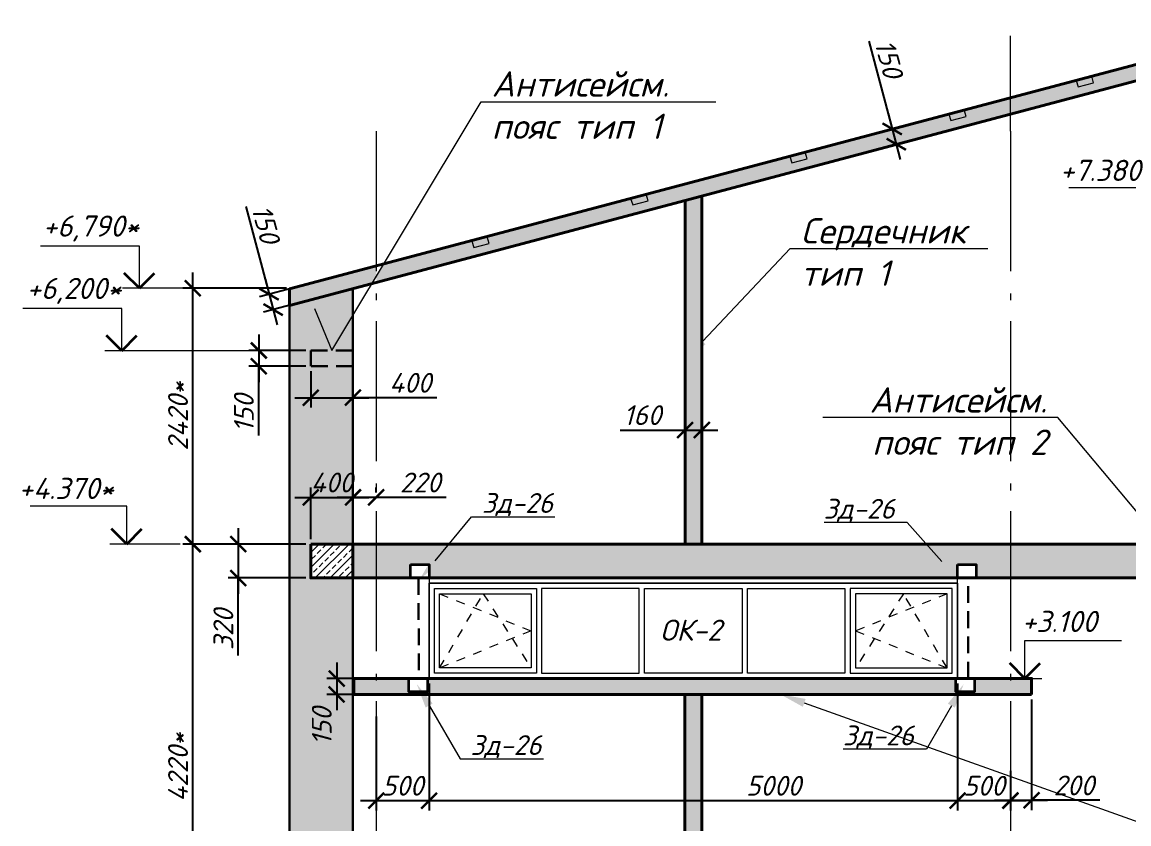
# Model space of a CAD drawing. Header units: millimetres. Extents: x -238377 to 196118, y -123284 to 30177.
# Drawn here: x 157951 to 168421, y -110726 to -103143 of the extents above; entities that cross this region are included whole.
import ezdxf
from ezdxf import colors
from ezdxf.entities.mleader import LeaderData, LeaderLine
from ezdxf.math import Vec2, Vec3

# ---------------------------------------------------------------- set-up
doc = ezdxf.new("R2010")
doc.units = ezdxf.units.MM
doc.header["$MEASUREMENT"] = 0
for name, pattern in [('Double Dashed', [1797.222233, 1325, -211.666656, 63.333344, -197.222233]), ('HIDDEN2', [4.7625, 3.175, -1.5875]), ('Штриховая', [5644.444466, 2822.222233, -2822.222233])]:
    doc.linetypes.add(name, pattern=pattern)
doc.layers.get('0').update_dxf_attribs({"lineweight": 5})
doc.layers.add('#Hatch', color=7, linetype='Continuous', lineweight=5, true_color=0x4d4d4d)
doc.layers.add('#Каркас', color=7, linetype='Continuous', lineweight=5, true_color=0x757575)
for name, color, linetype, lineweight in [('#Бетон', 10, 'Continuous', 15), ('#Бетон монолитные пояса', 34, 'Continuous', 35), ('#Выноски', 150, 'Continuous', 15), ('#Газобетон', 152, 'Continuous', 35), ('#размеры', 7, 'Continuous', 5), ('Линия пунктир', 190, 'HIDDEN2', 9), ('Окна ArchiCAD_Ном._пера__95', 251, 'Continuous', 9), ('оси_Ном._пера__96', 7, 'Continuous', 5), ('чертеж_Ном._пера__91', 250, 'Continuous', 5), ('чертеж_Ном._пера__96', 7, 'Continuous', 13), ('чертеж_Ном._пера__98', 7, 'Continuous', 35)]:
    doc.layers.add(name, color=color, linetype=linetype, lineweight=lineweight)
doc.styles.add('STEP PR', font='isocpeui.ttf')
doc.dimstyles.new('SPDS', dxfattribs={"dimscale": 10, "dimtxt": 2.5, "dimasz": 2, "dimexe": 1.25, "dimexo": 0.625, "dimtad": 1, "dimdec": 0, "dimrnd": 0.001, "dimtxsty": 'STEP PR', "dimblk": 'ARCHTICK', "dimcen": 2.5, "dimdle": 2, "dimclrd": 256, "dimclre": 256, "dimclrt": 7, "dimadec": 0, "dimazin": 2, "dimtfac": 0.75, "dimtdec": 0, "dimtmove": 1, "dimatfit": 3, "dimfxl": 1, "dimtolj": 1, "dimarcsym": 1})

# ---------------------------------------------------------------- blocks, each defined once
blk = doc.blocks.new('Отметка высоты (ГОСТ)[26]_3', base_point=(115341, -142))
at = {"layer": 'чертеж_Ном._пера__96', "linetype": 'Continuous', "lineweight": 5}
for p, q in [((115341, -142), (115341, 308)), ((115341, 308), (116483, 308)), ((114709, -142), (115541, -142))]:
    blk.add_line(p, q, dxfattribs=at)
at = {"layer": 'чертеж_Ном._пера__98', "linetype": 'Continuous'}
for q in [(115161, 38), (115521, 38)]:
    blk.add_line((115341, -142), q, dxfattribs=at)
blk = doc.blocks.new('A$C40B03653')
at = {"layer": 'чертеж_Ном._пера__91', "linetype": 'Continuous', "lineweight": 15}
for p, q in [((66, -133), (66, 267)), ((66, 267), (1002, 267)), ((-440, -133), (226, -133))]:
    blk.add_line(p, q, dxfattribs=at)
at = {"layer": 'чертеж_Ном._пера__98', "linetype": 'Continuous'}
for q in [(-78, 11), (210, 11)]:
    blk.add_line((66, -133), q, dxfattribs=at)
blk = doc.blocks.new('A$C2414244B')
at = {"layer": 'Окна ArchiCAD_Ном._пера__95', "color": 251, "linetype": 'Continuous', "true_color": 0x5c5c5c}
for p, q in [((-3328, 555), (-3328, -345)), ((1672, 555), (-3328, 555)), ((1672, -345), (1672, 555)), ((1672, 555), (1672, -345)), ((-3328, -345), (1672, -345))]:
    blk.add_line(p, q, dxfattribs=at)
at = {"layer": 'Окна ArchiCAD_Ном._пера__95', "color": 251, "lineweight": 15, "true_color": 0x5c5c5c}
blk.add_lwpolyline([(-3328, 555), (1672, 555), (1672, -346), (-3328, -346)], close=True, dxfattribs=at)
at = {"layer": 'Окна ArchiCAD_Ном._пера__95', "color": 251, "true_color": 0x5c5c5c}
for points in [[(-3278, 505), (-2313, 505), (-2313, -296), (-3278, -296)], [(-3228, 455), (-2363, 455), (-2363, -246), (-3228, -246)], [(-1340, 505), (-2263, 505), (-2263, -296), (-1340, -296)], [(-1290, 505), (-367, 505), (-367, -296), (-1290, -296)], [(-317, 505), (606, 505), (606, -296), (-317, -296)], [(1622, 505), (657, 505), (657, -296), (1622, -296)], [(1572, 455), (707, 455), (707, -246), (1572, -246)]]:
    blk.add_lwpolyline(points, close=True, dxfattribs=at)
at = {"layer": 'Окна ArchiCAD_Ном._пера__95', "color": 251, "linetype": 'Штриховая', "ltscale": 0.03, "true_color": 0x5c5c5c}
for points in [[(-3228, -246), (-2815, 455), (-2363, -246)], [(-3228, 455), (-2363, 105), (-3228, -246)], [(1572, -246), (1160, 455), (707, -246)], [(1572, 455), (707, 105), (1572, -246)]]:
    blk.add_lwpolyline(points, dxfattribs=at)
blk = doc.blocks.new('_ArchTick')
at = {"color": 0, "linetype": 'ByBlock', "const_width": 0.15}
blk.add_lwpolyline([(-0.5, -0.5), (0.5, 0.5)], dxfattribs=at)
blk = doc.blocks.new('*D988')
at = {"layer": '#размеры', "lineweight": -2, "transparency": 16777216}
for p, q in [((161801, -109398), (161801, -110600)), ((166801, -109398), (166801, -110600)), ((161651, -110506), (166951, -110506))]:
    blk.add_line(p, q, dxfattribs=at)
at = {"layer": 'Defpoints', "color": 0, "transparency": 16777216}
for p in [(161801, -109351), (166801, -109351), (166801, -110506)]:
    blk.add_point(p, dxfattribs=at)
at = {"layer": '#размеры', "lineweight": -2, "transparency": 16777216, "xscale": 150, "yscale": 150, "zscale": 150, "rotation": 180}
blk.add_blockref('_ArchTick', (161801, -110506), dxfattribs=at)
at = {"layer": '#размеры', "lineweight": -2, "transparency": 16777216, "xscale": 150, "yscale": 150, "zscale": 150}
blk.add_blockref('_ArchTick', (166801, -110506), dxfattribs=at)
at = {"layer": '#размеры', "color": 7, "lineweight": 5, "transparency": 16777216, "insert": (165060, -110365), "char_height": 187.5, "attachment_point": 5, "style": 'STEP PR'}
blk.add_mtext('\\A1;5000', dxfattribs=at)
blk = doc.blocks.new('*D892')
at = {"layer": '#размеры', "lineweight": -2, "transparency": 16777216}
for p, q in [((160927, -109201), (160927, -109651)), ((161254, -109351), (160833, -109351)), ((161254, -109501), (160833, -109501))]:
    blk.add_line(p, q, dxfattribs=at)
at = {"layer": 'Defpoints', "color": 0, "transparency": 16777216}
for p in [(161301, -109351), (160927, -109501), (161301, -109501)]:
    blk.add_point(p, dxfattribs=at)
at = {"layer": '#размеры', "lineweight": -2, "transparency": 16777216, "xscale": 150, "yscale": 150, "zscale": 150}
for p, rotation in [((160927, -109351), 90), ((160927, -109501), 270)]:
    blk.add_blockref('_ArchTick', p, dxfattribs=dict(at, rotation=rotation))
at = {"layer": '#размеры', "color": 7, "lineweight": 5, "transparency": 16777216, "insert": (160786, -109803), "char_height": 187.5, "attachment_point": 5, "rotation": 90, "style": 'STEP PR'}
blk.add_mtext('\\A1;150', dxfattribs=at)
blk = doc.blocks.new('*D991')
at = {"layer": '#размеры', "lineweight": -2, "transparency": 16777216}
for p, q in [((160681, -108033), (160681, -107544)), ((161081, -108033), (161081, -107544)), ((160531, -107638), (161231, -107638))]:
    blk.add_line(p, q, dxfattribs=at)
at = {"layer": 'Defpoints', "color": 0, "transparency": 16777216}
for p in [(161081, -107638), (160681, -108080), (161081, -108080)]:
    blk.add_point(p, dxfattribs=at)
at = {"layer": '#размеры', "lineweight": -2, "transparency": 16777216, "xscale": 150, "yscale": 150, "zscale": 150, "rotation": 180}
blk.add_blockref('_ArchTick', (160681, -107638), dxfattribs=at)
at = {"layer": '#размеры', "lineweight": -2, "transparency": 16777216, "xscale": 150, "yscale": 150, "zscale": 150}
blk.add_blockref('_ArchTick', (161081, -107638), dxfattribs=at)
at = {"layer": '#размеры', "color": 7, "transparency": 16777216, "insert": (160881, -107497), "char_height": 187.5, "attachment_point": 5, "style": 'STEP PR'}
blk.add_mtext('\\A1;400', dxfattribs=at)
blk = doc.blocks.new('*D896')
at = {"layer": '#размеры', "lineweight": -2, "transparency": 16777216}
for p, q in [((161081, -107591), (161081, -107544)), ((161301, -107591), (161301, -107544)), ((161451, -107638), (160931, -107638)), ((161964, -107638), (161301, -107638))]:
    blk.add_line(p, q, dxfattribs=at)
at = {"layer": 'Defpoints', "color": 0, "transparency": 16777216}
for p in [(161081, -107638), (161081, -107638), (161301, -107638)]:
    blk.add_point(p, dxfattribs=at)
at = {"layer": '#размеры', "lineweight": -2, "transparency": 16777216, "xscale": 150, "yscale": 150, "zscale": 150, "rotation": 180}
blk.add_blockref('_ArchTick', (161081, -107638), dxfattribs=at)
at = {"layer": '#размеры', "lineweight": -2, "transparency": 16777216, "xscale": 150, "yscale": 150, "zscale": 150}
blk.add_blockref('_ArchTick', (161301, -107638), dxfattribs=at)
at = {"layer": '#размеры', "color": 7, "lineweight": 5, "transparency": 16777216, "insert": (161718, -107497), "char_height": 187.5, "attachment_point": 5, "style": 'STEP PR'}
blk.add_mtext('\\A1;220', dxfattribs=at)
blk = doc.blocks.new('*D905')
at = {"layer": '#размеры', "lineweight": -2, "transparency": 16777216}
for p, q in [((166801, -109709), (166801, -110600)), ((167301, -110223), (167301, -110600)), ((166651, -110506), (167451, -110506))]:
    blk.add_line(p, q, dxfattribs=at)
at = {"layer": 'Defpoints', "color": 0, "transparency": 16777216}
for p in [(166801, -109662), (167301, -110176), (167301, -110506)]:
    blk.add_point(p, dxfattribs=at)
at = {"layer": '#размеры', "lineweight": -2, "transparency": 16777216, "xscale": 150, "yscale": 150, "zscale": 150, "rotation": 180}
blk.add_blockref('_ArchTick', (166801, -110506), dxfattribs=at)
at = {"layer": '#размеры', "lineweight": -2, "transparency": 16777216, "xscale": 150, "yscale": 150, "zscale": 150}
blk.add_blockref('_ArchTick', (167301, -110506), dxfattribs=at)
at = {"layer": '#размеры', "color": 7, "lineweight": 5, "transparency": 16777216, "insert": (167051, -110365), "char_height": 187.5, "attachment_point": 5, "style": 'STEP PR'}
blk.add_mtext('\\A1;500', dxfattribs=at)
blk = doc.blocks.new('*D906')
at = {"layer": '#размеры', "lineweight": -2, "transparency": 16777216}
for p, q in [((161301, -109709), (161301, -110600)), ((161801, -109709), (161801, -110600)), ((161151, -110506), (161951, -110506))]:
    blk.add_line(p, q, dxfattribs=at)
at = {"layer": 'Defpoints', "color": 0, "transparency": 16777216}
for p in [(161301, -109662), (161801, -109662), (161801, -110506)]:
    blk.add_point(p, dxfattribs=at)
at = {"layer": '#размеры', "lineweight": -2, "transparency": 16777216, "xscale": 150, "yscale": 150, "zscale": 150, "rotation": 180}
blk.add_blockref('_ArchTick', (161301, -110506), dxfattribs=at)
at = {"layer": '#размеры', "lineweight": -2, "transparency": 16777216, "xscale": 150, "yscale": 150, "zscale": 150}
blk.add_blockref('_ArchTick', (161801, -110506), dxfattribs=at)
at = {"layer": '#размеры', "color": 7, "lineweight": 5, "transparency": 16777216, "insert": (161551, -110365), "char_height": 187.5, "attachment_point": 5, "style": 'STEP PR'}
blk.add_mtext('\\A1;500', dxfattribs=at)
blk = doc.blocks.new('*D994')
at = {"layer": '#размеры', "lineweight": -2, "transparency": 16777216}
for p, q in [((159566, -112450), (159566, -107930)), ((160634, -108080), (159472, -108080)), ((160434, -112300), (159472, -112300))]:
    blk.add_line(p, q, dxfattribs=at)
at = {"layer": 'Defpoints', "color": 0, "transparency": 16777216}
for p in [(159566, -108080), (160681, -108080), (160481, -112300)]:
    blk.add_point(p, dxfattribs=at)
at = {"layer": '#размеры', "lineweight": -2, "transparency": 16777216, "xscale": 150, "yscale": 150, "zscale": 150}
for p, rotation in [((159566, -108080), 90), ((159566, -112300), 270)]:
    blk.add_blockref('_ArchTick', p, dxfattribs=dict(at, rotation=rotation))
at = {"layer": '#размеры', "color": 7, "lineweight": 5, "transparency": 16777216, "insert": (159426, -110190), "char_height": 187.5, "attachment_point": 5, "rotation": 90, "style": 'STEP PR'}
blk.add_mtext('\\A1;4220*', dxfattribs=at)
blk = doc.blocks.new('*D995')
at = {"layer": '#размеры', "lineweight": -2, "transparency": 16777216}
for p, q in [((159566, -108230), (159566, -105510)), ((160451, -105660), (159472, -105660)), ((160634, -108080), (159472, -108080))]:
    blk.add_line(p, q, dxfattribs=at)
at = {"layer": 'Defpoints', "color": 0, "transparency": 16777216}
for p in [(159566, -105660), (160498, -105660), (160681, -108080)]:
    blk.add_point(p, dxfattribs=at)
at = {"layer": '#размеры', "lineweight": -2, "transparency": 16777216, "xscale": 150, "yscale": 150, "zscale": 150}
for p, rotation in [((159566, -105660), 90), ((159566, -108080), 270)]:
    blk.add_blockref('_ArchTick', p, dxfattribs=dict(at, rotation=rotation))
at = {"layer": '#размеры', "color": 7, "lineweight": 5, "transparency": 16777216, "insert": (159426, -106870), "char_height": 187.5, "attachment_point": 5, "rotation": 90, "style": 'STEP PR'}
blk.add_mtext('\\A1;2420*', dxfattribs=at)
blk = doc.blocks.new('*D996')
at = {"layer": '#размеры', "lineweight": -2, "transparency": 16777216}
for p, q in [((159996, -107930), (159996, -108550)), ((160604, -108080), (159902, -108080)), ((160634, -108400), (159902, -108400)), ((159996, -109134), (159996, -108400))]:
    blk.add_line(p, q, dxfattribs=at)
at = {"layer": 'Defpoints', "color": 0, "transparency": 16777216}
for p in [(160651, -108080), (159996, -108400), (160681, -108400)]:
    blk.add_point(p, dxfattribs=at)
at = {"layer": '#размеры', "lineweight": -2, "transparency": 16777216, "xscale": 150, "yscale": 150, "zscale": 150}
for p, rotation in [((159996, -108080), 90), ((159996, -108400), 270)]:
    blk.add_blockref('_ArchTick', p, dxfattribs=dict(at, rotation=rotation))
at = {"layer": '#размеры', "color": 7, "lineweight": 5, "transparency": 16777216, "insert": (159855, -108888), "char_height": 187.5, "attachment_point": 5, "rotation": 90, "style": 'STEP PR'}
blk.add_mtext('\\A1;320', dxfattribs=at)
blk = doc.blocks.new('*D863')
at = {"layer": '#размеры', "lineweight": -2, "transparency": 16777216}
for p, q in [((165962, -103323), (166182, -104153)), ((166143, -104008), (166259, -104443)), ((165917, -104223), (166273, -104129)), ((165956, -104368), (166311, -104274))]:
    blk.add_line(p, q, dxfattribs=at)
at = {"layer": 'Defpoints', "color": 0, "transparency": 16777216}
for p in [(165872, -104235), (165910, -104380), (166221, -104298)]:
    blk.add_point(p, dxfattribs=at)
at = {"layer": '#размеры', "lineweight": -2, "transparency": 16777216, "xscale": 150, "yscale": 150, "zscale": 150}
for p, rotation in [((166182, -104153), 104.8745934045262), ((166221, -104298), 284.8745934045263)]:
    blk.add_blockref('_ArchTick', p, dxfattribs=dict(at, rotation=rotation))
at = {"layer": '#размеры', "color": 7, "lineweight": 5, "transparency": 16777216, "insert": (166151, -103489), "char_height": 187.5, "attachment_point": 5, "rotation": 284.8746, "style": 'STEP PR'}
blk.add_mtext('\\A1;150', dxfattribs=at)
blk = doc.blocks.new('*D977')
at = {"layer": '#размеры', "lineweight": -2, "transparency": 16777216}
for p, q in [((160190, -106098), (160190, -106548)), ((160634, -106248), (160096, -106248)), ((160634, -106398), (160096, -106398)), ((160190, -107052), (160190, -106398))]:
    blk.add_line(p, q, dxfattribs=at)
at = {"layer": 'Defpoints', "color": 0, "transparency": 16777216}
for p in [(160681, -106248), (160190, -106398), (160681, -106398)]:
    blk.add_point(p, dxfattribs=at)
at = {"layer": '#размеры', "lineweight": -2, "transparency": 16777216, "xscale": 150, "yscale": 150, "zscale": 150}
for p, rotation in [((160190, -106248), 90), ((160190, -106398), 270)]:
    blk.add_blockref('_ArchTick', p, dxfattribs=dict(at, rotation=rotation))
at = {"layer": '#размеры', "color": 7, "lineweight": 5, "transparency": 16777216, "insert": (160049, -106843), "char_height": 187.5, "attachment_point": 5, "rotation": 90, "style": 'STEP PR'}
blk.add_mtext('\\A1;150', dxfattribs=at)
blk = doc.blocks.new('*D978')
at = {"layer": '#размеры', "lineweight": -2, "transparency": 16777216}
for p, q in [((160681, -106445), (160681, -106789)), ((161081, -106445), (161081, -106789)), ((160531, -106695), (161231, -106695)), ((161873, -106695), (161081, -106695))]:
    blk.add_line(p, q, dxfattribs=at)
at = {"layer": 'Defpoints', "color": 0, "transparency": 16777216}
for p in [(160681, -106398), (161081, -106398), (161081, -106695)]:
    blk.add_point(p, dxfattribs=at)
at = {"layer": '#размеры', "lineweight": -2, "transparency": 16777216, "xscale": 150, "yscale": 150, "zscale": 150, "rotation": 180}
blk.add_blockref('_ArchTick', (160681, -106695), dxfattribs=at)
at = {"layer": '#размеры', "lineweight": -2, "transparency": 16777216, "xscale": 150, "yscale": 150, "zscale": 150}
blk.add_blockref('_ArchTick', (161081, -106695), dxfattribs=at)
at = {"layer": '#размеры', "color": 7, "transparency": 16777216, "insert": (161623, -106554), "char_height": 187.5, "attachment_point": 5, "style": 'STEP PR'}
blk.add_mtext('\\A1;400', dxfattribs=at)
blk = doc.blocks.new('*D866')
at = {"layer": '#размеры', "lineweight": -2, "transparency": 16777216}
for p, q in [((160067, -104886), (160287, -105716)), ((160249, -105571), (160364, -106006)), ((160552, -105646), (160196, -105740)), ((160591, -105791), (160235, -105886))]:
    blk.add_line(p, q, dxfattribs=at)
at = {"layer": 'Defpoints', "color": 0, "transparency": 16777216}
for p in [(160597, -105634), (160636, -105779), (160326, -105862)]:
    blk.add_point(p, dxfattribs=at)
at = {"layer": '#размеры', "lineweight": -2, "transparency": 16777216, "xscale": 150, "yscale": 150, "zscale": 150}
for p, rotation in [((160287, -105716), 104.8745934045355), ((160326, -105862), 284.8745934045355)]:
    blk.add_blockref('_ArchTick', p, dxfattribs=dict(at, rotation=rotation))
at = {"layer": '#размеры', "color": 7, "lineweight": 5, "transparency": 16777216, "insert": (160256, -105053), "char_height": 187.5, "attachment_point": 5, "rotation": 284.8746, "style": 'STEP PR'}
blk.add_mtext('\\A1;150', dxfattribs=at)
blk = doc.blocks.new('*D979')
at = {"layer": '#размеры', "lineweight": -2, "transparency": 16777216}
for p, q in [((163610, -107001), (164222, -107001)), ((164072, -107001), (164532, -107001)), ((164222, -106954), (164222, -106907)), ((164382, -106954), (164382, -106907))]:
    blk.add_line(p, q, dxfattribs=at)
at = {"layer": 'Defpoints', "color": 0, "transparency": 16777216}
for p in [(164222, -107001), (164382, -107001), (164382, -107001)]:
    blk.add_point(p, dxfattribs=at)
at = {"layer": '#размеры', "lineweight": -2, "transparency": 16777216, "xscale": 150, "yscale": 150, "zscale": 150, "rotation": 180}
blk.add_blockref('_ArchTick', (164222, -107001), dxfattribs=at)
at = {"layer": '#размеры', "lineweight": -2, "transparency": 16777216, "xscale": 150, "yscale": 150, "zscale": 150}
blk.add_blockref('_ArchTick', (164382, -107001), dxfattribs=at)
at = {"layer": '#размеры', "color": 7, "lineweight": 5, "transparency": 16777216, "insert": (163819, -106860), "char_height": 187.5, "attachment_point": 5, "style": 'STEP PR'}
blk.add_mtext('\\A1;160', dxfattribs=at)
blk = doc.blocks.new('*D1005')
at = {"layer": '#размеры', "lineweight": -2, "transparency": 16777216}
for p, q in [((167501, -109548), (167501, -110597)), ((167301, -110223), (167301, -110597)), ((167151, -110503), (167651, -110503)), ((168147, -110503), (167501, -110503))]:
    blk.add_line(p, q, dxfattribs=at)
at = {"layer": 'Defpoints', "color": 0, "transparency": 16777216}
for p in [(167501, -109501), (167301, -110176), (167501, -110503)]:
    blk.add_point(p, dxfattribs=at)
at = {"layer": '#размеры', "lineweight": -2, "transparency": 16777216, "xscale": 150, "yscale": 150, "zscale": 150, "rotation": 180}
blk.add_blockref('_ArchTick', (167301, -110503), dxfattribs=at)
at = {"layer": '#размеры', "lineweight": -2, "transparency": 16777216, "xscale": 150, "yscale": 150, "zscale": 150}
blk.add_blockref('_ArchTick', (167501, -110503), dxfattribs=at)
at = {"layer": '#размеры', "color": 7, "lineweight": 5, "transparency": 16777216, "insert": (167901, -110362), "char_height": 187.5, "attachment_point": 5, "style": 'STEP PR'}
blk.add_mtext('\\A1;200', dxfattribs=at)

msp = doc.modelspace()

# ---------------------------------------------------------------- hatches: boundary and pattern name
at = {"layer": '#Hatch'}
h = msp.add_hatch(dxfattribs=at)
h.set_pattern_fill('ANSI33', color=256, scale=400)
h.paths.add_polyline_path([(161260.5, -105615.7), (161301.1, -105548), (161301.1, -105449.2), (160481.1, -105666.7), (160481.1, -105822.7)])
h.paths.add_polyline_path([(167301.1, -104011.3), (167301.1, -103858), (161371.6, -105430.5), (161301.1, -105548), (161301.1, -105604.9)])
h.paths.add_polyline_path([(175701.2, -101780.1), (175701.2, -101630.2), (167301.1, -103858), (167301.1, -104011.3)])
h.paths.add_polyline_path([(175701.2, -101630.2), (175701.2, -101780.1), (176320.9, -101943.8), (176320.9, -101793.9)])
h = msp.add_hatch(dxfattribs=at)
h.set_pattern_fill('ANSI33', color=256, scale=400)
h.paths.add_polyline_path([(164382.3, -104786.5), (164222.3, -104829), (164222.3, -108080.2), (164382.3, -108080.2)])
h.paths.add_polyline_path([(164381.3, -109500.7), (164221.3, -109500.7), (164221.3, -112300.2), (164381.3, -112300.2)])
h.paths.add_polyline_path([(166785.8, -109350.7), (161786.3, -109350.7), (161786.3, -109476.5), (161610.5, -109476.5), (161610.5, -109350.7), (161089.8, -109350.7), (161089.8, -109500.7), (167301.1, -109500.7), (167301.1, -109350.7), (166961.6, -109350.7), (166961.6, -109476.5), (166785.8, -109476.5)])
h.paths.add_polyline_path([(173301.2, -109350.7), (170201.3, -109350.7), (170201.3, -109476.5), (170025.5, -109476.5), (170025.5, -109350.7), (169701.1, -109350.7), (169701.1, -109500.7), (173301.2, -109500.7)])
h.paths.add_polyline_path([(169701.1, -109350.7), (169571.4, -109350.7), (169501.9, -109500.7), (169701.1, -109500.7)])
h.paths.add_polyline_path([(175193, -109350.7), (173301.2, -109350.7), (173301.2, -109500.7), (175701.2, -109500.7), (175701.2, -109350.7), (175368.8, -109350.7), (175368.8, -109477), (175193, -109477)])
h.paths.add_polyline_path([(175901.2, -109350.7), (175767.5, -109350.7), (175844.3, -109500.7), (175901.2, -109500.7)])
h.paths.add_polyline_path([(175767.5, -109350.7), (175701.2, -109350.7), (175701.2, -109500.7), (175844.3, -109500.7)])
h.paths.add_polyline_path([(172782.4, -109500.7), (172622.4, -109500.7), (172622.4, -112300.2), (172782.4, -112300.2)])
h.paths.add_polyline_path([(167501.1, -109500.7), (167501.1, -109350.7), (167301.1, -109350.7), (167301.1, -109500.7)])
h.paths.add_polyline_path([(169501.1, -109350.7), (169501.1, -109500.7), (169501.9, -109500.7), (169571.4, -109350.7)])
h = msp.add_hatch(dxfattribs=at)
h.set_pattern_fill('AR-CONC', color=256, scale=20)
h.set_pattern_definition([(50, (0, 0), (143.45204, -12.55043), [15, -165]), (355, (0, 0), (-27.75027, 150.43843), [12, -132]), (100.451444, (11.95, -1.05), (115.70177, 137.888), [12.74804, -140.22842]), (46.1842, (0, 40), (213.44827, -33.10386), [22.5, -247.5]), (96.63564, (17.79, 37.24), (186.9324, 194.82372), [19.12207, -210.34275]), (351.18416, (0, 40), (186.9324, 194.82372), [18, -198]), (21, (20, 30), (119.38141, -80.52378), [15, -165]), (326, (20, 30), (48.66307, 145.03001), [12, -132]), (71.451445, (29.95, 23.29), (168.04448, 64.50623), [12.74804, -140.22842]), (37.5, (0, 0), (2.431971, 66.578771), [0, -130.4, 0, -134, 0, -132.5]), (7.5, (0, 0), (52.613907, 78.882342), [0, -76.4, 0, -127.4, 0, -50.5]), (327.5, (-44.6, 0), (106.764487, -4.510974), [0, -50, 0, -156, 0, -207]), (317.5, (-64.6, 0), (116.637234, 20.020996), [0, -65, 0, -103.6, 0, -147])])
h.paths.add_polyline_path([(161081.1, -108400.2), (160681.1, -108400.2), (160681.1, -108080.2), (161081.1, -108080.2), (161081.1, -106397.7), (161081.1, -106322.7), (161081.1, -106247.7), (161081.1, -105663.3), (160481.1, -105822.7), (160481.1, -112300.2), (161081.1, -112300.2)])
h = msp.add_hatch(dxfattribs=at)
h.set_pattern_fill('ANSI33', color=256, scale=400)
h.paths.add_polyline_path([(161080.8, -108080.2), (161081.1, -108400.2), (160681.1, -108400.2), (160680.8, -108080.2)])
h = msp.add_hatch(dxfattribs=at)
h.set_pattern_fill('ANSI33', color=256, scale=400)
h.paths.add_polyline_path([(161301.1, -108080.2), (161301.1, -108400.2), (161625.8, -108400.2), (161625.8, -108273.9), (161801.6, -108273.9), (161801.6, -108400.2), (166801.1, -108400.2), (166801.1, -108273.9), (166976.9, -108273.9), (166976.9, -108400.2), (167301.1, -108400.2), (167301.1, -108080.2)])
h.paths.add_polyline_path([(161301.1, -108080.2), (161081.1, -108080.2), (161081.1, -108400.2), (161301.1, -108400.2)])
h.paths.add_polyline_path([(169701.1, -108080.2), (167301.1, -108080.2), (167301.1, -108400.2), (169701.1, -108400.2)])
h.paths.add_polyline_path([(173301.2, -108080.2), (169701.1, -108080.2), (169701.1, -108400.2), (170025.5, -108400.2), (170025.5, -108273.9), (170201.3, -108273.9), (170201.3, -108400.2), (173301.2, -108400.2)])
h.paths.add_polyline_path([(175193, -108273.9), (175368.8, -108273.9), (175368.8, -108400.2), (175701.2, -108400.2), (175701.2, -108080.2), (173301.2, -108080.2), (173301.2, -108400.2), (175193, -108400.2)])
h.paths.add_polyline_path([(175920.9, -108080.2), (175701.2, -108080.2), (175701.2, -108400.2), (175920.9, -108400.2)])
h.paths.add_polyline_path([(176107.1, -110048.2), (176920.3, -110048.2), (176920.3, -109598.2), (176107.1, -109598.2)], flags=9)

# ---------------------------------------------------------------- linework, layer by layer
at = {"layer": '#Бетон'}
for points in [[(167922.6, -103694), (167941.8, -103754.7), (168087, -103715.8), (168069.7, -103653.3), (167922.6, -103694)], [(166716.7, -104013.8), (166735.9, -104074.5), (166881.1, -104035.6), (166863.8, -103973.1), (166716.7, -104013.8)], [(165212.4, -104412.8), (165231.6, -104473.4), (165376.8, -104434.5), (165359.5, -104372.1), (165212.4, -104412.8)], [(163708.1, -104811.7), (163727.3, -104872.4), (163872.5, -104833.5), (163855.2, -104771), (163708.1, -104811.7)], [(162205.1, -105215.4), (162224.3, -105276), (162369.4, -105237.1), (162352.2, -105174.6), (162205.1, -105215.4)]]:
    msp.add_lwpolyline(points, dxfattribs=at)
at = {"layer": '#Бетон монолитные пояса', "lineweight": 40}
for points in [[(175701.2, -101630.2), (160481.1, -105666.7)], [(175701.2, -101780.1), (160481.1, -105822.7)], [(164382.3, -104787), (164382.3, -108080.2), (164222.3, -108080.2), (164222.3, -104829.5)], [(160481.1, -105666.7), (160481.1, -105822.7)], [(160701.1, -108080.2), (176320.9, -108080.2)], [(160701.1, -108400.2), (176320.9, -108400.2)], [(161089.8, -109350.7), (167501.1, -109350.7), (167501.1, -109500.7)], [(167501.1, -109500.7), (161089.8, -109500.7), (161089.8, -109350.7)], [(164381.3, -109500.7), (164381.3, -112300.2), (164221.3, -112300.2), (164221.3, -109500.7)]]:
    msp.add_lwpolyline(points, dxfattribs=at)
msp.add_lwpolyline([(160681.1, -108080.2), (161081.1, -108080.2), (161081.1, -108400.2), (160681.1, -108400.2)], close=True, dxfattribs=at)
at = {"layer": '#Газобетон', "lineweight": 30}
for points in [[(160481.1, -112450.2), (160481.1, -105661.4)], [(161081.1, -105663.3), (161081.1, -108079.6)], [(161081.1, -108400.2), (161081.1, -112300.2)]]:
    msp.add_lwpolyline(points, dxfattribs=at)
at = {"layer": '#Каркас'}
for p, q in [((161801.6, -108400.2), (161801.1, -109350.7)), ((166801.1, -109350.2), (166801.1, -108400.2))]:
    msp.add_line(p, q, dxfattribs=at)
at = {"layer": '#размеры', "lineweight": 5}
msp.add_lwpolyline([(159398.9, -106250.2), (160209.5, -106247.7)], dxfattribs=at)
at = {"layer": 'Линия пунктир', "color": 6, "lineweight": 30, "ltscale": 50}
for p, q in [((161702.2, -108400.2), (161703.3, -109351)), ((166901.1, -109350.5), (166901.1, -108400.2))]:
    msp.add_line(p, q, dxfattribs=at)
at = {"layer": 'Линия пунктир', "lineweight": 5, "ltscale": 50}
msp.add_lwpolyline([(161081.1, -112300.2), (161081.1, -105663.3)], dxfattribs=at)
at = {"layer": 'Линия пунктир', "lineweight": 30, "ltscale": 50}
msp.add_lwpolyline([(160681.1, -106247.7), (161081.1, -106247.7), (161081.1, -106397.7), (160681.1, -106397.7)], close=True, dxfattribs=at)
at = {"layer": 'оси_Ном._пера__96', "linetype": 'Double Dashed'}
for p, q in [((167301.1, -104174.1), (167301.1, -103274.1)), ((161301.1, -104174.1), (161301.1, -114948.4)), ((167301.1, -104174.1), (167301.1, -114948.4))]:
    msp.add_line(p, q, dxfattribs=at)
at = {"layer": 'чертеж_Ном._пера__98'}
for points in [[(161625.8, -108273.9), (161801.6, -108273.9), (161801.6, -108400.2), (161625.8, -108400.2)], [(166801.1, -108273.9), (166976.9, -108273.9), (166976.9, -108400.2), (166801.1, -108400.2)], [(161610.5, -109350.2), (161786.3, -109350.2), (161786.3, -109476.5), (161610.5, -109476.5)], [(166785.8, -109350.2), (166961.6, -109350.2), (166961.6, -109476.5), (166785.8, -109476.5)]]:
    msp.add_lwpolyline(points, close=True, dxfattribs=at)

# ---------------------------------------------------------------- block references
at = {"layer": 'Окна ArchiCAD_Ном._пера__95', "color": 251}
msp.add_blockref('A$C2414244B', (165128.9, -109004.8), dxfattribs=at)
at = {"layer": 'чертеж_Ном._пера__91', "linetype": 'Continuous', "yscale": 0.8, "zscale": 0.8}
for p, xscale in [((168767.4, -105070.2), -0.8), ((158941.3, -108080.2), -0.8), ((167438.3, -109350.2), 0.8)]:
    msp.add_blockref('Отметка высоты (ГОСТ)[26]_3', p, dxfattribs=dict(at, xscale=xscale))
at = {"layer": 'чертеж_Ном._пера__96', "xscale": -1}
for p in [(159126.6, -105527.5), (158959.4, -106117.5)]:
    msp.add_blockref('A$C40B03653', p, dxfattribs=at)

# ---------------------------------------------------------------- texts
at = {"layer": 'чертеж_Ном._пера__96', "style": 'STEP PR'}
for s, p in [('+7.380', (167769.4, -104645.1)), ('+4.370*', (157918.5, -107653.1)), ('+3.100', (167409.1, -108911))]:
    msp.add_text(s, height=200, dxfattribs=at).set_placement(p)
at = {"layer": 'чертеж_Ном._пера__96', "char_height": 200, "style": 'STEP PR'}
for s, insert, attachment_point in [('+6,790{\\A1;*}', (159056.7, -105218.4), 9), ('+6,200{\\A1;*}', (158889.4, -105808.4), 9), ('ОК-2', (163986, -108994.1), 7)]:
    msp.add_mtext(s, dxfattribs=dict(at, insert=insert, attachment_point=attachment_point))

# ---------------------------------------------------------------- dimensions: what is measured, and where the dimension line sits
at = {"layer": '#размеры', "lineweight": 5}
for base, p1, p2, angle, override, picture, middle, dimtype in [((166220.5, -104298.1), (165871.8, -104235.1), (165910.4, -104380.4), 284.87459, {"dimscale": 75}, '*D863', (166110.2, -103500), 161), ((160325.7, -105861.5), (160597.2, -105633.8), (160635.8, -105779.1), 284.87459, {"dimscale": 75}, '*D866', (160025.4, -105113.9), 161), ((160189.5, -106397.7), (160681.1, -106247.7), (160681.1, -106397.7), 90, {"dimscale": 75, "dimtxsty": 'STEP PR'}, '*D977', (160189.5, -106842.5), 160), ((159996, -108400.2), (160651.1, -108080.2), (160681.1, -108400.2), 90, {"dimscale": 75, "dimtxsty": 'STEP PR'}, '*D996', (160172.1, -108888.2), 160), ((160926.7, -109500.7), (161301.1, -109350.7), (161301.1, -109500.7), 90, {"dimscale": 75, "dimtxsty": 'STEP PR'}, '*D892', (160926.7, -109802.9), 160)]:
    dim = msp.add_linear_dim(base=base, p1=p1, p2=p2, angle=angle, dimstyle='SPDS', override=override, dxfattribs=at)
    dim.commit()
    dim.dimension.update_dxf_attribs({"geometry": picture, "text_midpoint": middle, "dimtype": dimtype})
for base, p1, p2, picture, middle in [((159566.2, -105660.2), (160681.1, -108080.2), (160497.7, -105660.2), '*D995', (159425.6, -106870.2)), ((159566.2, -108080.2), (160481.2, -112300.2), (160681.1, -108080.2), '*D994', (159425.6, -110190.2))]:
    dim = msp.add_linear_dim(base=base, p1=p1, p2=p2, angle=90, text='<>*', dimstyle='SPDS', override={"dimscale": 75, "dimtxsty": 'STEP PR'}, dxfattribs=at)
    dim.commit()
    dim.dimension.update_dxf_attribs({"geometry": picture, "text_midpoint": middle})
at = {"layer": '#размеры'}
for base, p1, p2, picture, middle in [((161081.1, -106694.9), (160681.1, -106397.7), (161081.1, -106397.7), '*D978', (161622.8, -106836)), ((161081.1, -107637.8), (160681.1, -108080.2), (161081.1, -108080.2), '*D991', (160881.1, -107637.8))]:
    dim = msp.add_linear_dim(base=base, p1=p1, p2=p2, dimstyle='SPDS', override={"dimscale": 75, "dimtxsty": 'STEP PR'}, dxfattribs=at)
    dim.commit()
    dim.dimension.update_dxf_attribs({"geometry": picture, "text_midpoint": middle, "dimtype": 160})
at = {"layer": '#размеры', "lineweight": 5}
for base, p1, p2, override, picture, middle in [((164382.3, -107000.9), (164222.3, -107000.9), (164382.3, -107000.9), {"dimscale": 75, "dimtxsty": 'STEP PR'}, '*D979', (163818.9, -107053.3)), ((161081.1, -107637.8), (161301.1, -107637.8), (161081.1, -107637.8), {"dimscale": 75, "dimtxsty": 'STEP PR'}, '*D896', (161718, -107643.4)), ((166801.1, -110505.8), (161801.1, -109350.7), (166801.1, -109350.7), {"dimscale": 75, "dimtxsty": 'STEP PR'}, '*D988', (165060.1, -110505.8)), ((167501.1, -110502.9), (167301.1, -110176.3), (167501.1, -109500.7), {"dimscale": 75}, '*D1005', (167901.4, -110501.7)), ((161801.1, -110505.8), (161301.1, -109662.1), (161801.1, -109662.1), {"dimscale": 75, "dimtxsty": 'STEP PR'}, '*D906', (161551.1, -110505.8)), ((167301.1, -110505.8), (166801.1, -109662.1), (167301.1, -110176.3), {"dimscale": 75, "dimtxsty": 'STEP PR'}, '*D905', (167051.1, -110505.8))]:
    dim = msp.add_linear_dim(base=base, p1=p1, p2=p2, dimstyle='SPDS', override=override, dxfattribs=at)
    dim.commit()
    dim.dimension.update_dxf_attribs({"geometry": picture, "text_midpoint": middle, "dimtype": 160})

# ---------------------------------------------------------------- leaders
at = {"layer": '#Выноски'}
ml = msp.add_multileader_mtext('Standard', dxfattribs=at)
ml.set_content('Антисейсм.\\Pпояс{\\A1; тип 1    } ', color=256, style='STEP PR')
ml.set_leader_properties(color=256, linetype='ByLayer', lineweight=-1)
ml.build(insert=Vec2(0, 0))
ml.multileader.update_dxf_attribs({"text_left_attachment_type": 6, "text_right_attachment_type": 6, "dogleg_length": 0, "arrow_head_size": 240})
ctx = ml.context
ctx.base_point, ctx.char_height, ctx.arrow_head_size, ctx.landing_gap_size, ctx.plane_origin = Vec3(168094.4, -102504), 200, 240, 100, Vec3(175121.1, -114590.2)
ctx.left_attachment, ctx.right_attachment, ctx.text_align_type = 6, 6, 2
notes = []
notes.append((ctx, [(1, (1, 1, 0), (169702.1, -102504), (-1, 0), 0, [(0, [(170166.4, -103204.3)], 0, [])])]))
ctx.mtext.insert, ctx.mtext.rotation, ctx.mtext.defined_height, ctx.mtext.alignment, ctx.mtext.flow_direction = Vec3(169602.1, -102264), 6.2831853, 130.9, 3, 5
ml = msp.add_multileader_mtext('Standard', dxfattribs=at)
ml.set_content('Антисейсм.\\Pпояс{\\A1; тип 1     } ', color=256, style='STEP PR')
ml.set_leader_properties(color=256, linetype='ByLayer', lineweight=-1)
ml.build(insert=Vec2(0, 0))
ml.multileader.update_dxf_attribs({"text_left_attachment_type": 6, "text_right_attachment_type": 6, "dogleg_length": 0, "arrow_head_size": 240})
ctx = ml.context
ctx.base_point, ctx.char_height, ctx.arrow_head_size, ctx.landing_gap_size, ctx.plane_origin = Vec3(162292.9, -103895.9), 240, 240, 100, Vec3(168805.2, -118836.9)
ctx.left_attachment, ctx.right_attachment = 6, 6
notes.append((ctx, [(0, (1, 1, 0), (162292.9, -103895.9), (1, 0), 0, [(1, [(160627.1, -105628), (160881.1, -106247.7)], 0, [])])]))
ctx.mtext.insert, ctx.mtext.rotation, ctx.mtext.defined_height, ctx.mtext.flow_direction = Vec3(162392.9, -103607.9), 6.2831853, 130.9, 5
ml = msp.add_multileader_mtext('Standard', dxfattribs=at)
ml.set_content('Сердечник\\Pтип 1{\\A1;   } ', color=256, style='STEP PR')
ml.set_leader_properties(color=256, linetype='ByLayer', lineweight=-1)
ml.build(insert=Vec2(0, 0))
ml.multileader.update_dxf_attribs({"text_left_attachment_type": 6, "text_right_attachment_type": 6, "dogleg_length": 0, "arrow_head_size": 240})
ctx = ml.context
ctx.base_point, ctx.char_height, ctx.arrow_head_size, ctx.landing_gap_size, ctx.plane_origin = Vec3(165217.8, -105284.9), 240, 240, 100, Vec3(169425.5, -118339)
ctx.left_attachment, ctx.right_attachment = 6, 6
notes.append((ctx, [(0, (1, 1, 0), (165217.8, -105284.9), (1, 0), 0, [(0, [(164222.3, -106337.6)], 0, [])])]))
ctx.mtext.insert, ctx.mtext.rotation, ctx.mtext.defined_height, ctx.mtext.flow_direction = Vec3(165317.8, -104996.9), 6.2831853, 130.9, 5
ml = msp.add_multileader_mtext('Standard', dxfattribs=at)
ml.set_content('Антисейсм.\\Pпояс{\\A1; тип 2     } ', color=256, style='STEP PR')
ml.set_leader_properties(color=256, linetype='ByLayer', lineweight=-1)
ml.build(insert=Vec2(0, 0))
ml.multileader.update_dxf_attribs({"text_left_attachment_type": 6, "text_right_attachment_type": 6, "dogleg_length": 0, "arrow_head_size": 240})
ctx = ml.context
ctx.base_point, ctx.char_height, ctx.arrow_head_size, ctx.landing_gap_size, ctx.plane_origin = Vec3(165819.9, -106883.9), 240, 240, 100, Vec3(172617.7, -118742.8)
ctx.left_attachment, ctx.right_attachment, ctx.text_align_type = 6, 6, 2
notes.append((ctx, [(1, (1, 1, 0), (167748.1, -106883.9), (-1, 0), 0, [(0, [(168754.9, -108080.2)], 0, [])])]))
ctx.mtext.insert, ctx.mtext.rotation, ctx.mtext.defined_height, ctx.mtext.alignment, ctx.mtext.flow_direction = Vec3(167648.1, -106595.9), 6.2831853, 130.9, 3, 5
ml = msp.add_multileader_mtext('Standard', dxfattribs=at)
ml.set_content('\\A1;{\\C7;Зд-26}', color=256, style='STEP PR')
ml.set_leader_properties(color=256, linetype='ByLayer', lineweight=-1)
ml.build(insert=Vec2(0, 0))
ml.multileader.update_dxf_attribs({"text_left_attachment_type": 6, "text_right_attachment_type": 6, "dogleg_length": 0, "arrow_head_size": 234, "scale": 0.75})
ctx = ml.context
ctx.base_point, ctx.scale, ctx.char_height, ctx.arrow_head_size, ctx.landing_gap_size, ctx.plane_origin = Vec3(162203.7, -107822.1), 0.75, 187.5, 234, 97.5, Vec3(171046.5, -128056.4)
ctx.left_attachment, ctx.right_attachment = 6, 6
notes.append((ctx, [(0, (1, 1, 0), (162203.7, -107822.1), (1, 0), 0, [(0, [(161710.1, -108417.4)], 0, [])])]))
ctx.mtext.insert, ctx.mtext.rotation, ctx.mtext.width, ctx.mtext.defined_height, ctx.mtext.flow_direction = Vec3(162301.2, -107597.1), 6.2831853, 1764.103, 443.4, 5
ml = msp.add_multileader_mtext('Standard', dxfattribs=at)
ml.set_content('\\A1;{\\C7;Зд-26}', color=256, style='STEP PR')
ml.set_leader_properties(color=256, linetype='ByLayer', lineweight=-1)
ml.build(insert=Vec2(0, 0))
ml.multileader.update_dxf_attribs({"text_left_attachment_type": 6, "text_right_attachment_type": 6, "dogleg_length": 0, "arrow_head_size": 234, "scale": 0.75})
ctx = ml.context
ctx.base_point, ctx.scale, ctx.char_height, ctx.arrow_head_size, ctx.landing_gap_size, ctx.plane_origin = Vec3(165435.7, -107876.6), 0.75, 187.5, 234, 97.5, Vec3(176145.4, -128056.4)
ctx.left_attachment, ctx.right_attachment = 6, 6
notes.append((ctx, [(1, (1, 1, 0), (166325.3, -107876.6), (-1, 0), 0, [(0, [(166809, -108417.4)], 0, [])])]))
ctx.mtext.insert, ctx.mtext.rotation, ctx.mtext.width, ctx.mtext.defined_height, ctx.mtext.flow_direction = Vec3(165533.2, -107651.6), 6.2831853, 1764.103, 443.4, 5
ml = msp.add_multileader_mtext('Standard', dxfattribs=at)
ml.set_content('\\A1;{\\C7;Зд-26}', color=256, style='STEP PR')
ml.set_leader_properties(color=256, linetype='ByLayer', lineweight=-1)
ml.build(insert=Vec2(0, 0))
ml.multileader.update_dxf_attribs({"text_left_attachment_type": 6, "text_right_attachment_type": 6, "dogleg_length": 0, "arrow_head_size": 234, "scale": 0.75})
ctx = ml.context
ctx.base_point, ctx.scale, ctx.char_height, ctx.arrow_head_size, ctx.landing_gap_size, ctx.plane_origin = Vec3(162094.5, -110111.6), 0.75, 187.5, 234, 97.5, Vec3(170937.4, -130345.9)
ctx.left_attachment, ctx.right_attachment = 6, 6
notes.append((ctx, [(0, (1, 1, 0), (162094.5, -110111.6), (1, 0), 0, [(0, [(161684.7, -109403.9)], 0, [])])]))
ctx.mtext.insert, ctx.mtext.rotation, ctx.mtext.width, ctx.mtext.defined_height, ctx.mtext.flow_direction = Vec3(162192, -109886.6), 6.2831853, 1764.103, 443.4, 5
ml = msp.add_multileader_mtext('Standard', dxfattribs=at)
ml.set_content('\\A1;{\\C7;Зд-26}', color=256, style='STEP PR')
ml.set_leader_properties(color=256, linetype='ByLayer', lineweight=-1)
ml.build(insert=Vec2(0, 0))
ml.multileader.update_dxf_attribs({"text_left_attachment_type": 6, "text_right_attachment_type": 6, "dogleg_length": 0, "arrow_head_size": 234, "scale": 0.75})
ctx = ml.context
ctx.base_point, ctx.scale, ctx.char_height, ctx.arrow_head_size, ctx.landing_gap_size, ctx.plane_origin = Vec3(165617.5, -110020.5), 0.75, 187.5, 234, 97.5, Vec3(176327.3, -130200.3)
ctx.left_attachment, ctx.right_attachment = 6, 6
notes.append((ctx, [(1, (1, 1, 0), (166507.1, -110020.5), (-1, 0), 0, [(0, [(166858.2, -109404.5)], 0, [])])]))
ctx.mtext.insert, ctx.mtext.rotation, ctx.mtext.width, ctx.mtext.defined_height, ctx.mtext.flow_direction = Vec3(165715, -109795.5), 6.2831853, 1764.103, 443.4, 5
ml = msp.add_multileader_mtext('Standard', dxfattribs=at)
ml.set_content('монолитный пояс\\Pпо типу а/с пояса 1\\P{\\A1;    } ', color=256, style='STEP PR')
ml.set_leader_properties(color=256, linetype='ByLayer', lineweight=-1)
ml.build(insert=Vec2(0, 0))
ml.multileader.update_dxf_attribs({"text_left_attachment_type": 6, "text_right_attachment_type": 6, "dogleg_length": 0, "arrow_head_size": 240})
ctx = ml.context
ctx.base_point, ctx.char_height, ctx.arrow_head_size, ctx.landing_gap_size, ctx.plane_origin = Vec3(166792.8, -111324.5), 240, 240, 100, Vec3(172791.9, -123937.3)
ctx.left_attachment, ctx.right_attachment = 6, 6
notes.append((ctx, [(1, (1, 1, 0), (170241.9, -111324.5), (-1, 0), 0, [(0, [(165124.1, -109500.7)], 0, []), (1, [(171088.8, -109500.7)], 0, [])])]))
ctx.mtext.insert, ctx.mtext.rotation, ctx.mtext.defined_height, ctx.mtext.flow_direction = Vec3(166892.8, -111084.5), 6.2831853, 130.9, 5
for ctx, leaders in notes:
    for number, flags, end, landing, length, lines in leaders:
        leader = LeaderData()
        leader.index, (leader.has_last_leader_line, leader.has_dogleg_vector, leader.attachment_direction) = number, flags
        leader.last_leader_point, leader.dogleg_vector, leader.dogleg_length = Vec3(end), Vec3(landing), length
        for number, points, colour, breaks in lines:
            line = LeaderLine()
            line.index, line.vertices, line.color, line.breaks = number, Vec3.list(points), colors.encode_raw_color(colour), breaks
            leader.lines.append(line)
        ctx.leaders.append(leader)

doc.saveas('drawing.dxf')
